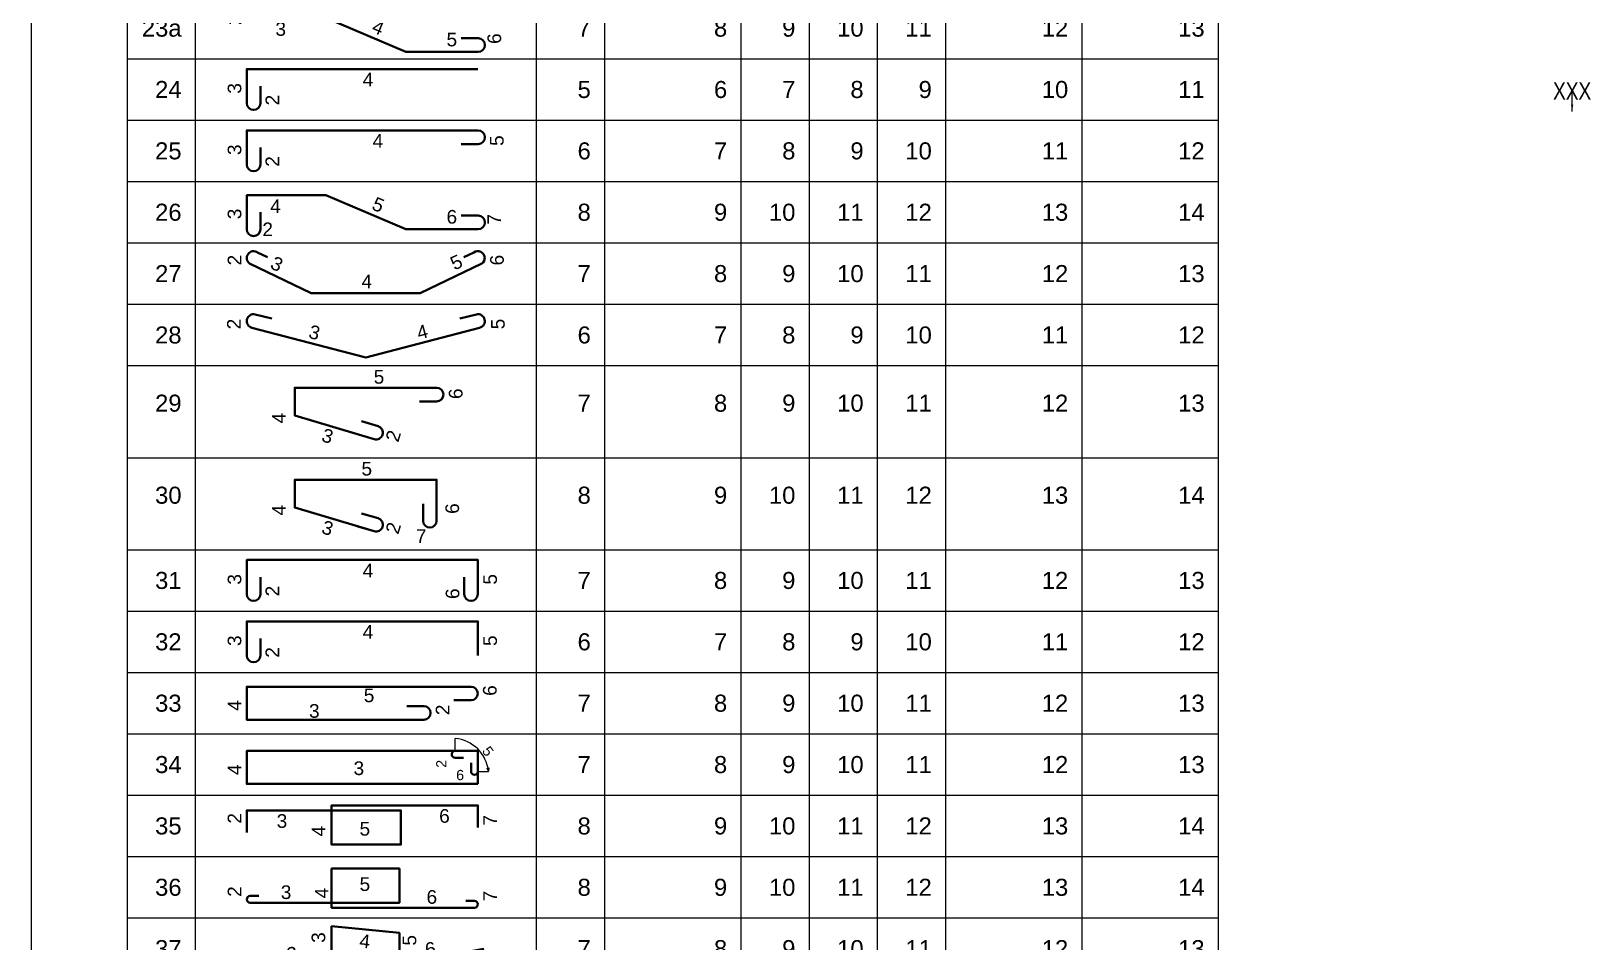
# Model space of a CAD drawing. Header units: millimetres. Extents: x 123850 to 4145305, y -92797 to 45493.
# Drawn here: x 4113299 to 4136165, y -53925 to -40570 of the extents above; entities that cross this region are included whole.
import ezdxf
from ezdxf.enums import TextEntityAlignment as Align

# ---------------------------------------------------------------- set-up
doc = ezdxf.new("R2010")
doc.units = ezdxf.units.MM
doc.layers.get('0').update_dxf_attribs({"lineweight": 20})
doc.layers.get('Defpoints').update_dxf_attribs({"color": 151, "lineweight": 9})
for name, color, linetype, lineweight in [('NDC_S_ANNO', 7, 'Continuous', 20), ('NDC_S_DIM', 1, 'Continuous', 15), ('NDC_S_REBAR', 4, 'Continuous', 35), ('NDC_S_VN TEXT', 7, 'Continuous', 20), ('NDC_Table', 3, 'Continuous', 20)]:
    doc.layers.add(name, color=color, linetype=linetype, lineweight=lineweight)
doc.styles.add('ARIAL', font='arial.ttf', dxfattribs={"width": 0.8})
doc.styles.add('NDC_DIM', font='', dxfattribs={"width": 0.75})
doc.styles.get('NDC_DIM').set_extended_font_data('Dotum')
doc.dimstyles.new('NDC_dim_iso', dxfattribs={"dimtxt": 2.5, "dimasz": 1, "dimexe": 1.5, "dimexo": 2.5, "dimgap": 1, "dimtad": 1, "dimdec": 0, "dimzin": 0, "dimdsep": 46, "dimtxsty": 'NDC_DIM', "dimblk": 'DIMMARK', "dimcen": 0.09, "dimdle": 1.2, "dimclrd": 1, "dimclre": 1, "dimclrt": 3, "dimadec": 0, "dimazin": 0, "dimtfac": 1, "dimtdec": 0, "dimtix": 1, "dimtofl": 0, "dimtmove": 0, "dimatfit": 3, "dimfxl": 8, "dimfxlon": 1, "dimtolj": 1, "dimtzin": 0, "dimarcsym": 0})

# ---------------------------------------------------------------- blocks, each defined once
blk = doc.blocks.new('dang24')
at = {"layer": 'NDC_S_REBAR'}
blk.add_lwpolyline([(3361, -400), (3361, -650, -1), (3161, -650), (3161, -150), (6549, -150)], format="xyb", dxfattribs=at)
at = {"layer": 'NDC_Table'}
for p, q in [((0, 0), (0, -900)), ((1405, 0), (1405, -900)), ((2405, 0), (2405, -900)), ((7405, 0), (7405, -900)), ((8405, 0), (8405, -900)), ((10405, 0), (10405, -900)), ((11405, 0), (11405, -900)), ((12405, 0), (12405, -900)), ((13405, 0), (13405, -900)), ((15405, 0), (15405, -900)), ((17405, 0), (17405, -900)), ((1405, -900), (17405, -900))]:
    blk.add_line(p, q, dxfattribs=at)
at = {"layer": 'NDC_S_VN TEXT', "style": 'ARIAL'}
for tag, p in [('003', (2981, -434)), ('002', (3536, -606))]:
    blk.add_attdef(tag, text='', height=200, rotation=90, dxfattribs=at).set_placement(p, align=Align.MIDDLE_CENTER)
blk.add_attdef('004', text='', height=200, dxfattribs=at).set_placement((4938, -305), align=Align.MIDDLE_CENTER)
for tag, p in [('001', (2205, -450)), ('005', (8205, -450)), ('006', (10205, -450)), ('007', (11205, -450)), ('008', (12205, -450)), ('009', (13205, -450)), ('010', (15205, -450)), ('011', (17205, -450))]:
    blk.add_attdef(tag, text='', height=250, dxfattribs=at).set_placement(p, align=Align.MIDDLE_RIGHT)
blk = doc.blocks.new('dang25')
at = {"layer": 'NDC_S_REBAR'}
blk.add_lwpolyline([(3361, -400), (3361, -650, -1), (3161, -650), (3161, -150), (6552, -150, -1), (6552, -350), (6302, -350)], format="xyb", dxfattribs=at)
at = {"layer": 'NDC_Table'}
for p, q in [((0, 0), (0, -900)), ((1405, 0), (1405, -900)), ((2405, 0), (2405, -900)), ((7405, 0), (7405, -900)), ((8405, 0), (8405, -900)), ((10405, 0), (10405, -900)), ((11405, 0), (11405, -900)), ((12405, 0), (12405, -900)), ((13405, 0), (13405, -900)), ((15405, 0), (15405, -900)), ((17405, 0), (17405, -900)), ((1405, -900), (17405, -900))]:
    blk.add_line(p, q, dxfattribs=at)
at = {"layer": 'NDC_S_VN TEXT', "style": 'ARIAL'}
for tag, p in [('003', (2981, -434)), ('005', (6827, -300)), ('002', (3536, -606))]:
    blk.add_attdef(tag, text='', height=200, rotation=90, dxfattribs=at).set_placement(p, align=Align.MIDDLE_CENTER)
blk.add_attdef('004', text='', height=200, dxfattribs=at).set_placement((5083, -305), align=Align.MIDDLE_CENTER)
for tag, p in [('001', (2205, -450)), ('006', (8205, -450)), ('007', (10205, -450)), ('008', (11205, -450)), ('009', (12205, -450)), ('010', (13205, -450)), ('011', (15205, -450)), ('012', (17205, -450))]:
    blk.add_attdef(tag, text='', height=250, dxfattribs=at).set_placement(p, align=Align.MIDDLE_RIGHT)
blk = doc.blocks.new('dang26')
at = {"layer": 'NDC_S_REBAR'}
blk.add_lwpolyline([(3361, -451), (3361, -701, -1), (3161, -701), (3161, -201), (3411, -201), (4320, -201), (5492, -699), (6302, -699), (6552, -699, 1), (6552, -499), (6302, -499)], format="xyb", dxfattribs=at)
blk.add_lwpolyline([(3361, -451), (3361, -701, -1), (3161, -701), (3161, -201), (3411, -201), (4320, -201), (5492, -699), (6302, -699), (6552, -699, 1), (6552, -499), (6302, -499)], format="xyb", dxfattribs=at)
at = {"layer": 'NDC_Table'}
for p, q in [((0, 0), (0, -900)), ((0, 0), (0, -900)), ((1405, 0), (1405, -900)), ((1405, 0), (1405, -900)), ((2405, 0), (2405, -900)), ((7405, 0), (7405, -900)), ((8405, 0), (8405, -900)), ((10405, 0), (10405, -900)), ((11405, 0), (11405, -900)), ((12405, 0), (12405, -900)), ((13405, 0), (13405, -900)), ((15405, 0), (15405, -900)), ((17405, 0), (17405, -900)), ((1405, -900), (17405, -900)), ((1405, -900), (17405, -900))]:
    blk.add_line(p, q, dxfattribs=at)
at = {"layer": 'NDC_S_VN TEXT', "style": 'ARIAL'}
for tag, rotation, p in [('005', 337, (5089, -340)), ('003', 90, (2981, -475)), ('007', 90, (6790, -554))]:
    blk.add_attdef(tag, text='', height=200, rotation=rotation, dxfattribs=at).set_placement(p, align=Align.MIDDLE_CENTER)
for tag, height, p in [('001', 250, (2205, -450)), ('006', 200, (6245, -517)), ('008', 250, (8205, -450)), ('009', 250, (10205, -450)), ('010', 250, (11205, -450)), ('011', 250, (12205, -450)), ('012', 250, (13205, -450)), ('013', 250, (15205, -450)), ('014', 250, (17205, -450))]:
    blk.add_attdef(tag, text='', height=height, dxfattribs=at).set_placement(p, align=Align.MIDDLE_RIGHT)
for tag, p in [('004', (3504, -363)), ('002', (3389, -701))]:
    blk.add_attdef(tag, text='', height=200, dxfattribs=at).set_placement(p, align=Align.MIDDLE_LEFT)
blk = doc.blocks.new('dang27')
at = {"layer": 'NDC_S_REBAR'}
blk.add_lwpolyline([(6345, -211), (6491, -140, -1), (6608, -303), (5705, -737), (4105, -737), (3203, -303, -1), (3319, -140), (3466, -211)], format="xyb", dxfattribs=at)
at = {"layer": 'NDC_Table'}
for p, q in [((0, 0), (0, -900)), ((1405, 0), (1405, -900)), ((2405, 0), (2405, -900)), ((7405, 0), (7405, -900)), ((8405, 0), (8405, -900)), ((10405, 0), (10405, -900)), ((11405, 0), (11405, -900)), ((12405, 0), (12405, -900)), ((13405, 0), (13405, -900)), ((15405, 0), (15405, -900)), ((17405, 0), (17405, -900)), ((1405, -900), (17405, -900))]:
    blk.add_line(p, q, dxfattribs=at)
at = {"layer": 'NDC_S_VN TEXT', "style": 'ARIAL'}
for tag, p in [('002', (2981, -253)), ('006', (6829, -253))]:
    blk.add_attdef(tag, text='', height=200, rotation=90, dxfattribs=at).set_placement(p, align=Align.MIDDLE_CENTER)
blk.add_attdef('003', text='', height=200, rotation=334, dxfattribs=at).set_placement((3533, -274), align=Align.MIDDLE_LEFT)
blk.add_attdef('005', text='', height=200, rotation=26, dxfattribs=at).set_placement((6303, -249), align=Align.MIDDLE_RIGHT)
for tag, p in [('001', (2205, -450)), ('007', (8205, -450)), ('008', (10205, -450)), ('009', (11205, -450)), ('010', (12205, -450)), ('011', (13205, -450)), ('012', (15205, -450)), ('013', (17205, -450))]:
    blk.add_attdef(tag, text='', height=250, dxfattribs=at).set_placement(p, align=Align.MIDDLE_RIGHT)
blk.add_attdef('004', text='', height=200, dxfattribs=at).set_placement((4920, -565), align=Align.MIDDLE_CENTER)
blk = doc.blocks.new('dang28')
at = {"layer": 'NDC_S_REBAR'}
blk.add_lwpolyline([(6284, -209), (6527, -149, -1), (6575, -344), (4906, -780), (3237, -344, -1), (3285, -149), (3528, -209)], format="xyb", dxfattribs=at)
at = {"layer": 'NDC_Table'}
for p, q in [((0, 0), (0, -900)), ((1405, 0), (1405, -900)), ((2405, 0), (2405, -900)), ((7405, 0), (7405, -900)), ((8405, 0), (8405, -900)), ((10405, 0), (10405, -900)), ((11405, 0), (11405, -900)), ((12405, 0), (12405, -900)), ((13405, 0), (13405, -900)), ((15405, 0), (15405, -900)), ((17405, 0), (17405, -900)), ((1405, -900), (17405, -900))]:
    blk.add_line(p, q, dxfattribs=at)
at = {"layer": 'NDC_S_VN TEXT', "style": 'ARIAL'}
for tag, rotation, p in [('002', 90, (2973, -290)), ('005', 90, (6842, -290)), ('003', 345, (4154, -413)), ('004', 15, (5734, -405))]:
    blk.add_attdef(tag, text='', height=200, rotation=rotation, dxfattribs=at).set_placement(p, align=Align.MIDDLE_CENTER)
for tag, p in [('001', (2205, -450)), ('006', (8205, -450)), ('007', (10205, -450)), ('008', (11205, -450)), ('009', (12205, -450)), ('010', (13205, -450)), ('011', (15205, -450)), ('012', (17205, -450))]:
    blk.add_attdef(tag, text='', height=250, dxfattribs=at).set_placement(p, align=Align.MIDDLE_RIGHT)
blk = doc.blocks.new('dang29')
at = {"layer": 'NDC_S_REBAR'}
blk.add_lwpolyline([(4845, -816), (5085, -888, -1), (5027, -1079), (3865, -731), (3865, -324), (5945, -324, -1), (5945, -524), (5695, -524)], format="xyb", dxfattribs=at)
at = {"layer": 'NDC_Table'}
for p, q in [((0, 0), (0, -1350)), ((1405, 0), (1405, -1350)), ((2405, 0), (2405, -1350)), ((7405, 0), (7405, -1350)), ((8405, 0), (8405, -1350)), ((10405, 0), (10405, -1350)), ((11405, 0), (11405, -1350)), ((12405, 0), (12405, -1350)), ((13405, 0), (13405, -1350)), ((15405, 0), (15405, -1350)), ((17405, 0), (17405, -1350)), ((1405, -1350), (17405, -1350))]:
    blk.add_line(p, q, dxfattribs=at)
at = {"layer": 'NDC_S_VN TEXT', "style": 'ARIAL'}
for tag, height, p in [('005', 200, (5177, -164)), ('001', 250, (2205, -550)), ('007', 250, (8205, -550)), ('008', 250, (10205, -550)), ('009', 250, (11205, -550)), ('010', 250, (12205, -550)), ('011', 250, (13205, -550)), ('012', 250, (15205, -550)), ('013', 250, (17205, -550))]:
    blk.add_attdef(tag, text='', height=height, dxfattribs=at).set_placement(p, align=Align.MIDDLE_RIGHT)
blk.add_attdef('006', text='', height=200, rotation=90, dxfattribs=at).set_placement((6124, -412), align=Align.TOP_CENTER)
blk.add_attdef('004', text='', height=200, rotation=90, dxfattribs=at).set_placement((3633, -848), align=Align.MIDDLE_LEFT)
for tag, rotation, p in [('003', 343, (4346, -1031)), ('002', 73, (5308, -1031))]:
    blk.add_attdef(tag, text='', height=200, rotation=rotation, dxfattribs=at).set_placement(p, align=Align.MIDDLE_CENTER)
blk = doc.blocks.new('dang30')
at = {"layer": 'NDC_S_REBAR'}
for points in [[(5027, -1079), (3865, -731), (3865, -324), (5945, -324), (5945, -675), (5945, -925, -1), (5745, -925), (5745, -675)], [(4845, -816), (5085, -888, -1), (5027, -1079), (4788, -1007)]]:
    blk.add_lwpolyline(points, format="xyb", dxfattribs=at)
at = {"layer": 'NDC_Table'}
for p, q in [((0, 0), (0, -1350)), ((1405, 0), (1405, -1350)), ((2405, 0), (2405, -1350)), ((7405, 0), (7405, -1350)), ((8405, 0), (8405, -1350)), ((10405, 0), (10405, -1350)), ((11405, 0), (11405, -1350)), ((12405, 0), (12405, -1350)), ((13405, 0), (13405, -1350)), ((15405, 0), (15405, -1350)), ((17405, 0), (17405, -1350)), ((1405, -1350), (17405, -1350))]:
    blk.add_line(p, q, dxfattribs=at)
at = {"layer": 'NDC_S_VN TEXT', "style": 'ARIAL'}
blk.add_attdef('005', text='', height=200, dxfattribs=at).set_placement((4920, -161), align=Align.MIDDLE_CENTER)
for tag, p in [('001', (2205, -550)), ('008', (8205, -550)), ('009', (10205, -550)), ('010', (11205, -550)), ('011', (12205, -550)), ('012', (13205, -550)), ('013', (15205, -550)), ('014', (17205, -550))]:
    blk.add_attdef(tag, text='', height=250, dxfattribs=at).set_placement(p, align=Align.MIDDLE_RIGHT)
for tag, p in [('004', (3633, -848)), ('006', (6173, -824))]:
    blk.add_attdef(tag, text='', height=200, rotation=90, dxfattribs=at).set_placement(p, align=Align.MIDDLE_LEFT)
for tag, rotation, p in [('003', 343, (4346, -1031)), ('002', 73, (5308, -1031))]:
    blk.add_attdef(tag, text='', height=200, rotation=rotation, dxfattribs=at).set_placement(p, align=Align.MIDDLE_CENTER)
blk.add_attdef('007', text='', height=200, dxfattribs=at).set_placement((5640, -1149), align=Align.MIDDLE_LEFT)
blk = doc.blocks.new('dang31')
at = {"layer": 'NDC_S_REBAR'}
blk.add_lwpolyline([(6349, -400), (6349, -650, 1), (6549, -650), (6549, -150), (3161, -150), (3161, -650, 1), (3361, -650), (3361, -400)], format="xyb", dxfattribs=at)
at = {"layer": 'NDC_Table'}
for p, q in [((0, 0), (0, -900)), ((1405, 0), (1405, -900)), ((2405, 0), (2405, -900)), ((7405, 0), (7405, -900)), ((8405, 0), (8405, -900)), ((10405, 0), (10405, -900)), ((11405, 0), (11405, -900)), ((12405, 0), (12405, -900)), ((13405, 0), (13405, -900)), ((15405, 0), (15405, -900)), ((17405, 0), (17405, -900)), ((1405, -900), (17405, -900))]:
    blk.add_line(p, q, dxfattribs=at)
at = {"layer": 'NDC_S_VN TEXT', "style": 'ARIAL'}
for tag, p in [('003', (2981, -434)), ('005', (6728, -434)), ('002', (3536, -606)), ('006', (6177, -606))]:
    blk.add_attdef(tag, text='', height=200, rotation=90, dxfattribs=at).set_placement(p, align=Align.MIDDLE_CENTER)
blk.add_attdef('004', text='', height=200, dxfattribs=at).set_placement((4938, -305), align=Align.MIDDLE_CENTER)
for tag, p in [('001', (2205, -450)), ('007', (8205, -450)), ('008', (10205, -450)), ('009', (11205, -450)), ('010', (12205, -450)), ('011', (13205, -450)), ('012', (15205, -450)), ('013', (17205, -450))]:
    blk.add_attdef(tag, text='', height=250, dxfattribs=at).set_placement(p, align=Align.MIDDLE_RIGHT)
blk = doc.blocks.new('dang32')
at = {"layer": 'NDC_S_REBAR'}
blk.add_lwpolyline([(6549, -650), (6549, -150), (3161, -150), (3161, -650, 1), (3361, -650), (3361, -400)], format="xyb", dxfattribs=at)
at = {"layer": 'NDC_Table'}
for p, q in [((0, 0), (0, -900)), ((1405, 0), (1405, -900)), ((2405, 0), (2405, -900)), ((7405, 0), (7405, -900)), ((8405, 0), (8405, -900)), ((10405, 0), (10405, -900)), ((11405, 0), (11405, -900)), ((12405, 0), (12405, -900)), ((13405, 0), (13405, -900)), ((15405, 0), (15405, -900)), ((17405, 0), (17405, -900)), ((1405, -900), (17405, -900))]:
    blk.add_line(p, q, dxfattribs=at)
at = {"layer": 'NDC_S_VN TEXT', "style": 'ARIAL'}
for tag, p in [('003', (2981, -434)), ('005', (6728, -434)), ('002', (3536, -606))]:
    blk.add_attdef(tag, text='', height=200, rotation=90, dxfattribs=at).set_placement(p, align=Align.MIDDLE_CENTER)
blk.add_attdef('004', text='', height=200, dxfattribs=at).set_placement((4938, -305), align=Align.MIDDLE_CENTER)
for tag, p in [('001', (2205, -450)), ('006', (8205, -450)), ('007', (10205, -450)), ('008', (11205, -450)), ('009', (12205, -450)), ('010', (13205, -450)), ('011', (15205, -450)), ('012', (17205, -450))]:
    blk.add_attdef(tag, text='', height=250, dxfattribs=at).set_placement(p, align=Align.MIDDLE_RIGHT)
blk = doc.blocks.new('dang33')
at = {"layer": 'NDC_S_REBAR'}
blk.add_lwpolyline([(5507, -492), (5757, -492, -1), (5757, -692), (3161, -692), (3161, -208), (6449, -208, -1), (6449, -408), (6199, -408)], format="xyb", dxfattribs=at)
at = {"layer": 'NDC_Table'}
for p, q in [((0, 0), (0, -900)), ((1405, 0), (1405, -900)), ((2405, 0), (2405, -900)), ((7405, 0), (7405, -900)), ((8405, 0), (8405, -900)), ((10405, 0), (10405, -900)), ((11405, 0), (11405, -900)), ((12405, 0), (12405, -900)), ((13405, 0), (13405, -900)), ((15405, 0), (15405, -900)), ((17405, 0), (17405, -900)), ((1405, -900), (17405, -900))]:
    blk.add_line(p, q, dxfattribs=at)
at = {"layer": 'NDC_S_VN TEXT', "style": 'ARIAL'}
for tag, p in [('006', (6724, -265)), ('004', (2981, -484)), ('002', (6032, -548))]:
    blk.add_attdef(tag, text='', height=200, rotation=90, dxfattribs=at).set_placement(p, align=Align.MIDDLE_CENTER)
for tag, p in [('001', (2205, -450)), ('007', (8205, -450)), ('008', (10205, -450)), ('009', (11205, -450)), ('010', (12205, -450)), ('011', (13205, -450)), ('012', (15205, -450)), ('013', (17205, -450))]:
    blk.add_attdef(tag, text='', height=250, dxfattribs=at).set_placement(p, align=Align.MIDDLE_RIGHT)
for tag, p in [('005', (4954, -335)), ('003', (4151, -564))]:
    blk.add_attdef(tag, text='', height=200, dxfattribs=at).set_placement(p, align=Align.MIDDLE_CENTER)
blk = doc.blocks.new('_Open30')
at = {"color": 0, "linetype": 'ByBlock', "lineweight": -2}
for p, q in [((-1, 0.27), (0, 0)), ((0, 0), (-1, -0.27)), ((0, 0), (-1, 0))]:
    blk.add_line(p, q, dxfattribs=at)
blk = doc.blocks.new('dang34')
at = {"layer": 'NDC_S_REBAR'}
for p, q in [((6340, -351), (6215, -351)), ((6449, -425), (6449, -550))]:
    blk.add_line(p, q, dxfattribs=at)
blk.add_lwpolyline([(6549, -734), (3161, -734), (3161, -251), (6549, -251)], close=True, dxfattribs=at)
for centre, start, end in [((6215, -301), 90, 270), ((6499, -550), 180, 0)]:
    blk.add_arc(centre, 50, start, end, dxfattribs=at)
at = {"layer": 'NDC_S_VN TEXT'}
for p, q in [((6215, -251), (6215, -67)), ((6549, -550), (6707, -550))]:
    blk.add_line(p, q, dxfattribs=at)
blk.add_arc((6163, -612), 547, 6.4792, 84.4891, dxfattribs=at)
at = {"layer": 'NDC_Table'}
for p, q in [((0, 0), (0, -900)), ((1405, 0), (1405, -900)), ((2405, 0), (2405, -900)), ((7405, 0), (7405, -900)), ((8405, 0), (8405, -900)), ((10405, 0), (10405, -900)), ((11405, 0), (11405, -900)), ((12405, 0), (12405, -900)), ((13405, 0), (13405, -900)), ((15405, 0), (15405, -900)), ((17405, 0), (17405, -900)), ((1405, -900), (17405, -900))]:
    blk.add_line(p, q, dxfattribs=at)
at = {"layer": 'NDC_S_VN TEXT', "xscale": 48.51052304282904, "yscale": 48.51052304282904, "zscale": 48.51052304282904, "rotation": 278.5623752484834}
blk.add_blockref('_Open30', (6706, -549), dxfattribs=at)
at = {"layer": 'NDC_S_VN TEXT', "style": 'ARIAL'}
for tag, height, rotation, p in [('005', 150, 306.1792, (6697, -255)), ('004', 200, 90, (2981, -526)), ('002', 150, 90, (6013, -440))]:
    blk.add_attdef(tag, text='', height=height, rotation=rotation, dxfattribs=at).set_placement(p, align=Align.MIDDLE_CENTER)
for tag, p in [('001', (2205, -450)), ('007', (8205, -450)), ('008', (10205, -450)), ('009', (11205, -450)), ('010', (12205, -450)), ('011', (13205, -450)), ('012', (15205, -450)), ('013', (17205, -450))]:
    blk.add_attdef(tag, text='', height=250, dxfattribs=at).set_placement(p, align=Align.MIDDLE_RIGHT)
for tag, height, p in [('003', 200, (4804, -504)), ('006', 150, (6289, -604))]:
    blk.add_attdef(tag, text='', height=height, dxfattribs=at).set_placement(p, align=Align.MIDDLE_CENTER)
blk = doc.blocks.new('dang35')
at = {"layer": 'NDC_S_REBAR'}
blk.add_lwpolyline([(6549, -473), (6549, -150), (4405, -150), (4405, -723), (5422, -723), (5422, -223), (3161, -223), (3161, -547)], dxfattribs=at)
at = {"layer": 'NDC_Table'}
for p, q in [((0, 0), (0, -900)), ((1405, 0), (1405, -900)), ((2405, 0), (2405, -900)), ((7405, 0), (7405, -900)), ((8405, 0), (8405, -900)), ((10405, 0), (10405, -900)), ((11405, 0), (11405, -900)), ((12405, 0), (12405, -900)), ((13405, 0), (13405, -900)), ((15405, 0), (15405, -900)), ((17405, 0), (17405, -900)), ((1405, -900), (17405, -900))]:
    blk.add_line(p, q, dxfattribs=at)
at = {"layer": 'NDC_S_VN TEXT', "style": 'ARIAL'}
for tag, p in [('002', (2981, -339)), ('007', (6728, -367)), ('004', (4214, -527))]:
    blk.add_attdef(tag, text='', height=200, rotation=90, dxfattribs=at).set_placement(p, align=Align.MIDDLE_CENTER)
for tag, p in [('006', (6059, -304)), ('003', (3677, -378)), ('005', (4892, -492))]:
    blk.add_attdef(tag, text='', height=200, dxfattribs=at).set_placement(p, align=Align.MIDDLE_CENTER)
for tag, p in [('001', (2205, -450)), ('008', (8205, -450)), ('009', (10205, -450)), ('010', (11205, -450)), ('011', (12205, -450)), ('012', (13205, -450)), ('013', (15205, -450)), ('014', (17205, -450))]:
    blk.add_attdef(tag, text='', height=250, dxfattribs=at).set_placement(p, align=Align.MIDDLE_RIGHT)
blk = doc.blocks.new('dang36')
at = {"layer": 'NDC_S_REBAR'}
blk.add_lwpolyline([(6374, -650), (6499, -650, -1), (6499, -750), (4405, -750), (4405, -177), (5400, -177), (5400, -677), (3211, -677, -1), (3211, -577), (3336, -577)], format="xyb", dxfattribs=at)
at = {"layer": 'NDC_Table'}
for p, q in [((0, 0), (0, -900)), ((1405, 0), (1405, -900)), ((2405, 0), (2405, -900)), ((7405, 0), (7405, -900)), ((8405, 0), (8405, -900)), ((10405, 0), (10405, -900)), ((11405, 0), (11405, -900)), ((12405, 0), (12405, -900)), ((13405, 0), (13405, -900)), ((15405, 0), (15405, -900)), ((17405, 0), (17405, -900)), ((1405, -900), (17405, -900))]:
    blk.add_line(p, q, dxfattribs=at)
at = {"layer": 'NDC_S_VN TEXT', "style": 'ARIAL'}
blk.add_attdef('004', text='', height=200, rotation=90, dxfattribs=at).set_placement((4259, -613), align=Align.MIDDLE_LEFT)
for tag, p in [('001', (2205, -450)), ('008', (8205, -450)), ('009', (10205, -450)), ('010', (11205, -450)), ('011', (12205, -450)), ('012', (13205, -450)), ('013', (15205, -450)), ('014', (17205, -450))]:
    blk.add_attdef(tag, text='', height=250, dxfattribs=at).set_placement(p, align=Align.MIDDLE_RIGHT)
for tag, p in [('002', (2981, -513)), ('007', (6728, -580))]:
    blk.add_attdef(tag, text='', height=200, rotation=90, dxfattribs=at).set_placement(p, align=Align.MIDDLE_CENTER)
for tag, p in [('003', (3737, -522)), ('005', (4892, -404)), ('006', (5874, -592))]:
    blk.add_attdef(tag, text='', height=200, dxfattribs=at).set_placement(p, align=Align.MIDDLE_CENTER)
blk = doc.blocks.new('dang37')
at = {"layer": 'NDC_S_REBAR'}
blk.add_lwpolyline([(3175, -799), (4405, -579), (4405, -122), (5400, -220), (5400, -677), (6636, -455)], dxfattribs=at)
at = {"layer": 'NDC_Table'}
for p, q in [((0, 0), (0, -900)), ((1405, 0), (1405, -900)), ((2405, 0), (2405, -900)), ((7405, 0), (7405, -900)), ((8405, 0), (8405, -900)), ((10405, 0), (10405, -900)), ((11405, 0), (11405, -900)), ((12405, 0), (12405, -900)), ((13405, 0), (13405, -900)), ((15405, 0), (15405, -900)), ((17405, 0), (17405, -900)), ((1405, -900), (17405, -900))]:
    blk.add_line(p, q, dxfattribs=at)
at = {"layer": 'NDC_S_VN TEXT', "style": 'ARIAL'}
for tag, rotation, p in [('003', 90, (4211, -287)), ('004', 354, (4892, -340)), ('005', 90, (5546, -328))]:
    blk.add_attdef(tag, text='', height=200, rotation=rotation, dxfattribs=at).set_placement(p, align=Align.MIDDLE_CENTER)
for tag, p in [('001', (2205, -450)), ('007', (8205, -450)), ('008', (10205, -450)), ('009', (11205, -450)), ('010', (12205, -450)), ('011', (13205, -450)), ('012', (15205, -450)), ('013', (17205, -450))]:
    blk.add_attdef(tag, text='', height=250, dxfattribs=at).set_placement(p, align=Align.MIDDLE_RIGHT)
blk.add_attdef('002', text='', height=200, rotation=10, dxfattribs=at).set_placement((3852, -683), align=Align.BOTTOM_CENTER)
blk.add_attdef('006', text='', height=200, rotation=10, dxfattribs=at).set_placement((5777, -469), align=Align.MIDDLE_LEFT)
blk = doc.blocks.new('DIMMARK')
at = {"layer": 'NDC_S_DIM', "color": 1}
blk.add_line((-1.5, 0), (1, 0), dxfattribs=at)
at = {"layer": 'NDC_S_DIM', "color": 2, "const_width": 0.1}
blk.add_lwpolyline([(-0.42, -0.42), (0.42, 0.42)], dxfattribs=at)
blk = doc.blocks.new('dang23a')
at = {"layer": 'NDC_S_REBAR'}
blk.add_lwpolyline([(3510, -101), (3260, -101, 1), (3260, -301), (4320, -301), (5492, -799), (6302, -799), (6552, -799, 1), (6552, -599), (6302, -599)], format="xyb", dxfattribs=at)
at = {"layer": 'NDC_Table'}
for p, q in [((0, 0), (0, -900)), ((1405, 0), (1405, -900)), ((2405, 0), (2405, -900)), ((7405, 0), (7405, -900)), ((8405, 0), (8405, -900)), ((10405, 0), (10405, -900)), ((11405, 0), (11405, -900)), ((12405, 0), (12405, -900)), ((13405, 0), (13405, -900)), ((15405, 0), (15405, -900)), ((17405, 0), (17405, -900)), ((1405, -900), (17405, -900))]:
    blk.add_line(p, q, dxfattribs=at)
at = {"layer": 'NDC_S_VN TEXT', "style": 'ARIAL'}
for tag, rotation, p in [('002', 90, (2981, -328)), ('004', 337, (5089, -440)), ('006', 90, (6790, -604))]:
    blk.add_attdef(tag, text='', height=200, rotation=rotation, dxfattribs=at).set_placement(p, align=Align.MIDDLE_CENTER)
for tag, height, p in [('001', 250, (2205, -450)), ('007', 250, (8205, -450)), ('008', 250, (10205, -450)), ('009', 250, (11205, -450)), ('010', 250, (12205, -450)), ('011', 250, (13205, -450)), ('012', 250, (15205, -450)), ('013', 250, (17205, -450)), ('005', 200, (6245, -617))]:
    blk.add_attdef(tag, text='', height=height, dxfattribs=at).set_placement(p, align=Align.MIDDLE_RIGHT)
blk.add_attdef('003', text='', height=200, dxfattribs=at).set_placement((3581, -463), align=Align.MIDDLE_LEFT)
blk = doc.blocks.new('kata_block_Ten')
at = {"layer": 'NDC_S_ANNO', "ltscale": 0.8, "style": 'ARIAL', "width": 0.8}
blk.add_attdef('TEN', text='', height=2.5, dxfattribs=at).set_placement((0, 3), align=Align.MIDDLE_CENTER)
at = {"layer": 'NDC_S_ANNO', "ltscale": 0.8, "style": 'ARIAL', "width": 0.8, "flags": 1}
blk.add_attdef('CHU_THICH', text='', height=2.5, dxfattribs=at).set_placement((0, 0), align=Align.MIDDLE_CENTER)
at = {"layer": 'Defpoints'}
blk.add_leader([(0, 0), (0, 3)], dimstyle='NDC_dim_iso', override={"dimgap": 0.625, "dimtad": 0}, dxfattribs=at)
blk = doc.blocks.new('iso-kata-ndc')
at = {"layer": 'NDC_S_VN TEXT'}
for name, p, values in [('dang23a', (3885499.5, -8966.4), {'001': '23a', '002': '2', '003': '3', '004': '4', '005': '5', '006': '6', '007': '7', '008': '8', '009': '9', '010': '10', '011': '11', '012': '12', '013': '13'}), ('dang24', (3885499.5, -9866.4), {'001': '24', '002': '2', '003': '3', '004': '4', '005': '5', '006': '6', '007': '7', '008': '8', '009': '9', '010': '10', '011': '11'}), ('dang25', (3885499.5, -10766.4), {'001': '25', '002': '2', '003': '3', '004': '4', '005': '5', '006': '6', '007': '7', '008': '8', '009': '9', '010': '10', '011': '11', '012': '12'}), ('dang26', (3885499.5, -11666.4), {'001': '26', '002': '2', '003': '3', '004': '4', '005': '5', '006': '6', '007': '7', '008': '8', '009': '9', '010': '10', '011': '11', '012': '12', '013': '13', '014': '14'}), ('dang27', (3885499.5, -12566.4), {'001': '27', '002': '2', '003': '3', '004': '4', '005': '5', '006': '6', '007': '7', '008': '8', '009': '9', '010': '10', '011': '11', '012': '12', '013': '13'}), ('dang28', (3885499.5, -13466.4), {'001': '28', '002': '2', '003': '3', '004': '4', '005': '5', '006': '6', '007': '7', '008': '8', '009': '9', '010': '10', '011': '11', '012': '12'}), ('dang29', (3885499.5, -14366.4), {'001': '29', '002': '2', '003': '3', '004': '4', '005': '5', '006': '6', '007': '7', '008': '8', '009': '9', '010': '10', '011': '11', '012': '12', '013': '13'}), ('dang30', (3885499.5, -15716.4), {'001': '30', '002': '2', '003': '3', '004': '4', '005': '5', '006': '6', '007': '7', '008': '8', '009': '9', '010': '10', '011': '11', '012': '12', '013': '13', '014': '14'}), ('dang31', (3885499.5, -17066.4), {'001': '31', '002': '2', '003': '3', '004': '4', '005': '5', '006': '6 ', '007': '7', '008': '8', '009': '9', '010': '10', '011': '11', '012': '12', '013': '13'}), ('dang32', (3885499.5, -17966.4), {'001': '32', '002': '2', '003': '3', '004': '4', '005': '5', '006': '6', '007': '7', '008': '8', '009': '9', '010': '10', '011': '11', '012': '12'}), ('dang33', (3885499.5, -18866.4), {'001': '33', '002': '2', '003': '3', '004': '4', '005': '5', '006': '6', '007': '7', '008': '8', '009': '9', '010': '10', '011': '11', '012': '12', '013': '13'}), ('dang34', (3885499.5, -19766.4), {'001': '34', '002': '2', '003': '3', '004': '4', '005': '5', '006': '6', '007': '7', '008': '8', '009': '9', '010': '10', '011': '11', '012': '12', '013': '13'}), ('dang35', (3885499.5, -20666.4), {'001': '35', '002': '2', '003': '3', '004': '4', '005': '5', '006': '6', '007': '7', '008': '8', '009': '9', '010': '10', '011': '11', '012': '12', '013': '13', '014': '14'}), ('dang36', (3885499.5, -21566.4), {'001': '36', '002': '2', '003': '3', '004': '4', '005': '5', '006': '6', '007': '7', '008': '8', '009': '9', '010': '10', '011': '11', '012': '12', '013': '13', '014': '14'}), ('dang37', (3885499.5, -22466.4), {'001': '37', '002': '2', '003': '3', '004': '4', '005': '5', '006': '6', '007': '7', '008': '8', '009': '9', '010': '10', '011': '11', '012': '12', '013': '13'})]:
    blk.add_blockref(name, p, dxfattribs=at).add_auto_attribs(values)
ref = blk.add_blockref('kata_block_Ten', (3908092.3, -10638.8), dxfattribs=dict(at, xscale=100, yscale=100, zscale=100))
ref.add_attrib('TEN', 'XXX', dxfattribs={"layer": '0', "color": 0, "ltscale": 0.8, "height": 250, "style": 'ARIAL', "width": 0.8}).set_placement((3908092.3, -10338.8), align=Align.MIDDLE_CENTER)

msp = doc.modelspace()

# ---------------------------------------------------------------- block references
at = {"layer": 'NDC_S_REBAR', "ltscale": 100}
msp.add_blockref('iso-kata-ndc', (227799, -31109), dxfattribs=at)

doc.saveas('drawing.dxf')
